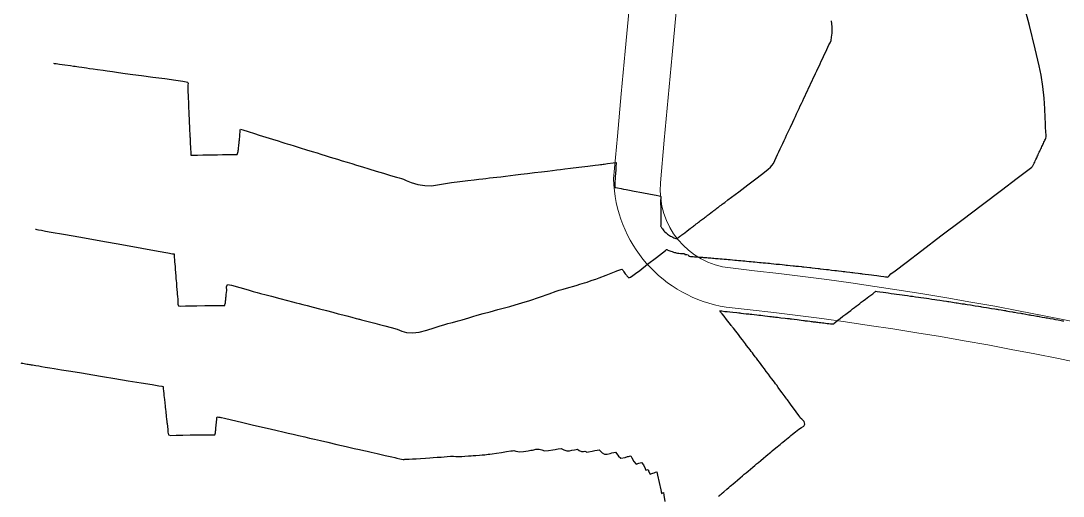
# Model space of a CAD drawing. Header units: millimetres. Extents: x 340454 to 342791, y 6993867 to 6995092.
# Drawn here: x 341714.9 to 341781.3, y 6994612.4 to 6994642.7 of the extents above; entities that cross this region are included whole.
import ezdxf

# ---------------------------------------------------------------- set-up
doc = ezdxf.new("R2010")
doc.units = ezdxf.units.MM
doc.header["$LTSCALE"] = 10
for name, color, linetype in [('T-HM-CURVA_INTERMEDIARIA', 45, 'Continuous'), ('URB-Calçadas', 2, 'Continuous'), ('URB-Quadras', 3, 'Continuous')]:
    doc.layers.add(name, color=color, linetype=linetype)

msp = doc.modelspace()

# ---------------------------------------------------------------- linework, layer by layer
at = {"layer": 'T-HM-CURVA_INTERMEDIARIA', "color": 45, "linetype": 'Continuous', "lineweight": -3, "flags": 128}
for points, elevation in [([(341715.856, 6994629.408), (341715.885, 6994629.403), (341715.95, 6994629.391), (341716.06, 6994629.37), (341716.235, 6994629.338), (341716.495, 6994629.29), (341716.851, 6994629.226), (341717.642, 6994629.085), (341718.742, 6994628.889), (341720.022, 6994628.66), (341721.357, 6994628.422), (341722.616, 6994628.198), (341723.675, 6994628.009), (341724.29, 6994627.899), (341724.574, 6994627.848), (341724.663, 6994627.832), (341724.675, 6994627.829), (341724.676, 6994627.823), (341724.677, 6994627.793), (341724.678, 6994627.771), (341724.687, 6994627.65), (341724.705, 6994627.427), (341724.714, 6994627.301), (341724.722, 6994627.209), (341724.737, 6994627.013), (341724.755, 6994626.79), (341724.763, 6994626.695), (341724.771, 6994626.601), (341724.782, 6994626.462), (341724.797, 6994626.279), (341724.81, 6994626.121), (341724.821, 6994625.994), (341724.83, 6994625.881), (341724.84, 6994625.767), (341724.858, 6994625.561), (341724.872, 6994625.388), (341724.878, 6994625.322), (341724.884, 6994625.256), (341724.894, 6994625.142), (341724.912, 6994624.939), (341724.925, 6994624.784), (341724.922, 6994624.641), (341724.948, 6994624.531), (341725.097, 6994624.514), (341725.394, 6994624.526), (341725.751, 6994624.538), (341726.132, 6994624.541), (341726.633, 6994624.545), (341727.093, 6994624.549), (341727.352, 6994624.551), (341727.553, 6994624.553), (341727.675, 6994624.554), (341727.769, 6994624.555), (341727.839, 6994624.556), (341727.897, 6994624.557), (341727.917, 6994624.607), (341727.93, 6994624.666), (341727.942, 6994624.729), (341727.951, 6994624.792), (341727.959, 6994624.853), (341727.965, 6994624.903), (341727.97, 6994624.951), (341727.976, 6994625.008), (341727.981, 6994625.063), (341727.987, 6994625.12), (341728.001, 6994625.259), (341728.027, 6994625.51), (341728.02, 6994625.736), (341728.066, 6994625.883), (341728.337, 6994625.847), (341728.861, 6994625.704), (341729.401, 6994625.541), (341729.718, 6994625.444), (341729.962, 6994625.38), (341730.104, 6994625.343), (341730.185, 6994625.322), (341730.266, 6994625.3), (341730.453, 6994625.251), (341730.879, 6994625.139), (341731.406, 6994625), (341731.895, 6994624.871), (341732.207, 6994624.789), (341732.446, 6994624.727), (341732.636, 6994624.677), (341732.875, 6994624.615), (341733.153, 6994624.543), (341733.518, 6994624.448), (341733.936, 6994624.34), (341734.372, 6994624.227), (341734.775, 6994624.121), (341735.122, 6994624.031), (341735.419, 6994623.953), (341735.673, 6994623.887), (341735.992, 6994623.805), (341736.259, 6994623.736), (341736.374, 6994623.706), (341736.427, 6994623.693), (341736.481, 6994623.679), (341736.596, 6994623.649), (341736.865, 6994623.579), (341737.187, 6994623.495), (341737.442, 6994623.43), (341737.741, 6994623.353), (341738.09, 6994623.264), (341738.495, 6994623.16), (341738.868, 6994623.042), (341739.168, 6994622.929), (341739.472, 6994622.844), (341739.858, 6994622.811), (341740.275, 6994622.86), (341740.752, 6994622.978), (341741.221, 6994623.124), (341741.61, 6994623.256), (341741.851, 6994623.334), (341742.094, 6994623.398), (341742.298, 6994623.452), (341742.387, 6994623.475), (341742.449, 6994623.495), (341742.54, 6994623.518), (341742.752, 6994623.572), (341743.003, 6994623.641), (341743.221, 6994623.709), (341743.427, 6994623.777), (341743.684, 6994623.857), (341743.965, 6994623.937), (341744.337, 6994624.039), (341744.78, 6994624.159), (341745.272, 6994624.293), (341745.704, 6994624.409), (341746.04, 6994624.496), (341746.376, 6994624.588), (341746.804, 6994624.714), (341747.31, 6994624.877), (341747.93, 6994625.086), (341748.535, 6994625.294), (341748.996, 6994625.454), (341749.183, 6994625.519), (341749.272, 6994625.545), (341749.441, 6994625.594), (341749.787, 6994625.696), (341750.105, 6994625.789), (341750.317, 6994625.851), (341750.489, 6994625.901), (341750.637, 6994625.945), (341750.798, 6994625.99), (341750.957, 6994626.039), (341751.118, 6994626.097), (341751.275, 6994626.158), (341751.362, 6994626.191), (341751.435, 6994626.213), (341751.508, 6994626.235), (341751.722, 6994626.316), (341752.164, 6994626.486), (341752.601, 6994626.653), (341752.801, 6994626.729), (341752.857, 6994626.747), (341752.919, 6994626.769), (341753.031, 6994626.826), (341753.171, 6994626.871), (341753.243, 6994626.784), (341753.288, 6994626.699), (341753.346, 6994626.621), (341753.381, 6994626.575), (341753.418, 6994626.525), (341753.458, 6994626.477), (341753.492, 6994626.437), (341753.528, 6994626.395), (341753.568, 6994626.354), (341753.611, 6994626.321), (341753.665, 6994626.324), (341753.727, 6994626.365), (341753.869, 6994626.462), (341754.037, 6994626.581), (341754.306, 6994626.786), (341754.806, 6994627.171), (341755.37, 6994627.607), (341755.756, 6994627.906), (341755.952, 6994628.056), (341756.017, 6994628.106), (341756.026, 6994628.112), (341756.034, 6994628.11), (341756.067, 6994628.093), (341756.091, 6994628.08), (341756.156, 6994628.053), (341756.219, 6994628.026), (341756.279, 6994628.005), (341756.361, 6994627.977), (341756.446, 6994627.948), (341756.528, 6994627.93), (341756.578, 6994627.918), (341756.632, 6994627.905), (341756.706, 6994627.891), (341756.796, 6994627.875), (341756.894, 6994627.865), (341756.969, 6994627.858), (341757.024, 6994627.861), (341757.09, 6994627.858), (341757.149, 6994627.857), (341757.179, 6994627.798), (341757.241, 6994627.793), (341757.305, 6994627.79), (341757.38, 6994627.784), (341757.418, 6994627.736), (341757.465, 6994627.683), (341757.535, 6994627.675), (341757.613, 6994627.672), (341757.706, 6994627.664), (341757.789, 6994627.658), (341757.844, 6994627.654), (341757.895, 6994627.65), (341757.986, 6994627.643), (341758.055, 6994627.637), (341758.139, 6994627.631), (341758.23, 6994627.623), (341758.31, 6994627.617), (341758.367, 6994627.612), (341758.42, 6994627.608), (341758.507, 6994627.601), (341758.577, 6994627.595), (341758.664, 6994627.588), (341758.755, 6994627.581), (341758.831, 6994627.575), (341758.928, 6994627.567), (341758.978, 6994627.563), (341759.028, 6994627.558), (341759.131, 6994627.55), (341759.291, 6994627.536), (341759.42, 6994627.525), (341759.549, 6994627.514), (341759.686, 6994627.502), (341759.82, 6994627.491), (341759.945, 6994627.48), (341760.07, 6994627.469), (341760.211, 6994627.457), (341760.349, 6994627.444), (341760.47, 6994627.433), (341760.59, 6994627.423), (341760.736, 6994627.409), (341760.878, 6994627.396), (341760.995, 6994627.386), (341761.111, 6994627.375), (341761.262, 6994627.361), (341761.408, 6994627.347), (341761.52, 6994627.337), (341761.631, 6994627.326), (341761.787, 6994627.311), (341761.938, 6994627.297), (341762.045, 6994627.287), (341762.152, 6994627.276), (341762.312, 6994627.26), (341762.468, 6994627.245), (341762.57, 6994627.235), (341762.672, 6994627.225), (341762.838, 6994627.208), (341762.999, 6994627.192), (341763.096, 6994627.182), (341763.192, 6994627.173), (341763.363, 6994627.155), (341763.53, 6994627.138), (341763.621, 6994627.128), (341763.713, 6994627.119), (341763.889, 6994627.1), (341764.061, 6994627.082), (341764.147, 6994627.073), (341764.233, 6994627.064), (341764.415, 6994627.044), (341764.593, 6994627.025), (341764.673, 6994627.017), (341764.753, 6994627.008), (341764.941, 6994626.987), (341765.125, 6994626.967), (341765.199, 6994626.959), (341765.272, 6994626.951), (341765.467, 6994626.929), (341765.658, 6994626.907), (341765.725, 6994626.9), (341765.792, 6994626.892), (341765.993, 6994626.869), (341766.191, 6994626.847), (341766.251, 6994626.84), (341766.312, 6994626.833), (341766.52, 6994626.808), (341766.725, 6994626.784), (341766.778, 6994626.778), (341766.831, 6994626.772), (341766.946, 6994626.758), (341767.146, 6994626.734), (341767.259, 6994626.721), (341767.351, 6994626.71), (341767.469, 6994626.695), (341767.678, 6994626.67), (341767.794, 6994626.656), (341767.87, 6994626.647), (341767.991, 6994626.631), (341768.21, 6994626.604), (341768.33, 6994626.589), (341768.389, 6994626.582), (341768.468, 6994626.572), (341768.649, 6994626.549), (341768.866, 6994626.522), (341769.047, 6994626.499), (341769.205, 6994626.478), (341769.404, 6994626.453), (341769.642, 6994626.422), (341769.84, 6994626.395), (341769.942, 6994626.382), (341770.023, 6994626.366), (341770.1, 6994626.361), (341770.179, 6994626.439), (341770.292, 6994626.559), (341770.561, 6994626.765), (341771.252, 6994627.289), (341772.258, 6994628.052), (341773.474, 6994628.973), (341774.795, 6994629.973), (341776.113, 6994630.97), (341777.323, 6994631.886), (341778.32, 6994632.641), (341778.997, 6994633.153), (341779.249, 6994633.344), (341779.288, 6994633.388), (341779.322, 6994633.43), (341779.361, 6994633.514), (341779.4, 6994633.596), (341779.438, 6994633.678), (341779.476, 6994633.758), (341779.513, 6994633.837), (341779.567, 6994633.953), (341779.621, 6994634.068), (341779.657, 6994634.143), (341779.692, 6994634.218), (341779.727, 6994634.293), (341779.762, 6994634.366), (341779.796, 6994634.439), (341779.83, 6994634.512), (341779.863, 6994634.583), (341779.897, 6994634.654), (341779.93, 6994634.725), (341779.962, 6994634.794), (341779.995, 6994634.863), (341780.027, 6994634.932), (341780.059, 6994635), (341780.09, 6994635.067), (341780.122, 6994635.133), (341780.153, 6994635.199), (341780.162, 6994635.275), (341780.17, 6994635.353), (341780.163, 6994635.439), (341780.156, 6994635.526), (341780.149, 6994635.614), (341780.142, 6994635.703), (341780.135, 6994635.793), (341780.128, 6994635.884), (341780.12, 6994635.977), (341780.117, 6994636.122), (341780.105, 6994636.505), (341780.079, 6994637.065), (341780.033, 6994637.743), (341779.963, 6994638.476), (341779.861, 6994639.205), (341779.732, 6994639.801), (341779.472, 6994640.879), (341779.102, 6994642.35), (341778.648, 6994644.128)], 713), ([(341717.008, 6994639.958), (341717.054, 6994639.952), (341717.172, 6994639.935), (341717.392, 6994639.904), (341717.721, 6994639.857), (341718.087, 6994639.806), (341718.273, 6994639.779), (341718.383, 6994639.764), (341718.493, 6994639.748), (341718.626, 6994639.729), (341718.809, 6994639.703), (341718.948, 6994639.684), (341719.105, 6994639.662), (341719.299, 6994639.634), (341719.533, 6994639.601), (341719.814, 6994639.561), (341720.158, 6994639.513), (341720.422, 6994639.475), (341720.75, 6994639.429), (341721.136, 6994639.374), (341721.575, 6994639.312), (341722.061, 6994639.243), (341722.607, 6994639.171), (341723.323, 6994639.079), (341724.091, 6994638.981), (341724.794, 6994638.886), (341725.231, 6994638.82), (341725.446, 6994638.78), (341725.522, 6994638.76), (341725.537, 6994638.752), (341725.554, 6994638.728), (341725.568, 6994638.676), (341725.562, 6994638.584), (341725.549, 6994638.439), (341725.556, 6994638.262), (341725.563, 6994638.069), (341725.567, 6994637.975), (341725.57, 6994637.898), (341725.578, 6994637.709), (341725.586, 6994637.511), (341725.588, 6994637.449), (341725.591, 6994637.388), (341725.598, 6994637.225), (341725.605, 6994637.048), (341725.609, 6994636.963), (341725.613, 6994636.878), (341725.619, 6994636.742), (341725.626, 6994636.586), (341725.631, 6994636.477), (341725.636, 6994636.368), (341725.641, 6994636.252), (341725.647, 6994636.126), (341725.654, 6994635.981), (341725.659, 6994635.857), (341725.664, 6994635.762), (341725.668, 6994635.667), (341725.677, 6994635.498), (341725.684, 6994635.347), (341725.687, 6994635.279), (341725.691, 6994635.211), (341725.698, 6994635.077), (341725.71, 6994634.837), (341725.72, 6994634.639), (341725.73, 6994634.446), (341725.735, 6994634.357), (341725.738, 6994634.302), (341725.733, 6994634.215), (341725.748, 6994634.113), (341725.88, 6994634.105), (341726.164, 6994634.115), (341726.504, 6994634.127), (341726.787, 6994634.132), (341727.111, 6994634.137), (341727.447, 6994634.143), (341727.761, 6994634.149), (341728.163, 6994634.156), (341728.5, 6994634.163), (341728.643, 6994634.165), (341728.694, 6994634.162), (341728.719, 6994634.217), (341728.734, 6994634.279), (341728.746, 6994634.341), (341728.758, 6994634.415), (341728.767, 6994634.482), (341728.777, 6994634.567), (341728.795, 6994634.738), (341728.815, 6994634.923), (341728.823, 6994634.996), (341728.83, 6994635.069), (341728.84, 6994635.161), (341728.853, 6994635.276), (341728.871, 6994635.443), (341728.884, 6994635.571), (341728.89, 6994635.629), (341728.893, 6994635.697), (341728.905, 6994635.768), (341729.053, 6994635.727), (341729.386, 6994635.619), (341729.784, 6994635.491), (341730.095, 6994635.394), (341730.506, 6994635.265), (341730.938, 6994635.131), (341731.31, 6994635.015), (341731.542, 6994634.942), (341731.724, 6994634.885), (341731.869, 6994634.841), (341732.052, 6994634.784), (341732.311, 6994634.704), (341732.69, 6994634.586), (341733.101, 6994634.459), (341733.455, 6994634.35), (341733.774, 6994634.252), (341734.026, 6994634.175), (341734.345, 6994634.077), (341734.609, 6994633.996), (341734.839, 6994633.925), (341735.082, 6994633.851), (341735.383, 6994633.759), (341735.697, 6994633.663), (341735.982, 6994633.576), (341736.288, 6994633.483), (341736.663, 6994633.369), (341737.066, 6994633.248), (341737.539, 6994633.105), (341738.005, 6994632.965), (341738.384, 6994632.85), (341738.601, 6994632.785), (341738.832, 6994632.715), (341739.007, 6994632.662), (341739.143, 6994632.62), (341739.28, 6994632.579), (341739.45, 6994632.51), (341739.767, 6994632.385), (341740.18, 6994632.256), (341740.636, 6994632.175), (341741.053, 6994632.171), (341741.429, 6994632.22), (341741.83, 6994632.297), (341742.324, 6994632.373), (341742.87, 6994632.437), (341743.364, 6994632.496), (341743.774, 6994632.546), (341744.069, 6994632.581), (341744.315, 6994632.61), (341744.509, 6994632.632), (341744.755, 6994632.661), (341744.978, 6994632.687), (341745.207, 6994632.715), (341745.464, 6994632.745), (341745.769, 6994632.782), (341746.09, 6994632.82), (341746.402, 6994632.858), (341746.746, 6994632.9), (341747.16, 6994632.95), (341747.619, 6994633.005), (341748.053, 6994633.057), (341748.437, 6994633.104), (341748.747, 6994633.141), (341749.031, 6994633.176), (341749.257, 6994633.204), (341749.541, 6994633.239), (341749.893, 6994633.282), (341750.427, 6994633.347), (341751, 6994633.417), (341751.465, 6994633.474), (341751.678, 6994633.501), (341751.801, 6994633.516), (341751.897, 6994633.528), (341751.971, 6994633.537), (341752.044, 6994633.546), (341752.251, 6994633.578), (341752.608, 6994633.627), (341752.811, 6994633.642), (341752.814, 6994633.546), (341752.797, 6994633.448), (341752.792, 6994633.378), (341752.788, 6994633.308), (341752.779, 6994633.18), (341752.763, 6994632.954), (341752.75, 6994632.762), (341752.736, 6994632.569), (341752.73, 6994632.476), (341752.725, 6994632.4), (341752.722, 6994632.331), (341752.72, 6994632.237), (341752.721, 6994632.174), (341752.723, 6994632.123), (341752.733, 6994632.067), (341752.782, 6994632.05), (341752.895, 6994632.028), (341753.118, 6994631.986), (341753.271, 6994631.956), (341753.444, 6994631.923), (341753.657, 6994631.882), (341753.951, 6994631.829), (341754.445, 6994631.741), (341754.99, 6994631.642), (341755.362, 6994631.57), (341755.554, 6994631.528), (341755.621, 6994631.508), (341755.634, 6994631.501), (341755.643, 6994631.485), (341755.652, 6994631.443), (341755.646, 6994631.364), (341755.636, 6994631.258), (341755.639, 6994631.025), (341755.641, 6994630.837), (341755.642, 6994630.773), (341755.642, 6994630.716), (341755.643, 6994630.624), (341755.645, 6994630.5), (341755.646, 6994630.364), (341755.647, 6994630.284), (341755.648, 6994630.22), (341755.649, 6994630.148), (341755.65, 6994630.087), (341755.651, 6994630.014), (341755.652, 6994629.917), (341755.654, 6994629.809), (341755.655, 6994629.724), (341755.643, 6994629.645), (341755.634, 6994629.592), (341755.662, 6994629.545), (341755.716, 6994629.469), (341755.748, 6994629.421), (341755.791, 6994629.37), (341755.848, 6994629.304), (341755.913, 6994629.237), (341755.987, 6994629.165), (341756.067, 6994629.099), (341756.129, 6994629.051), (341756.203, 6994629.001), (341756.266, 6994628.963), (341756.324, 6994628.931), (341756.369, 6994628.91), (341756.414, 6994628.888), (341756.481, 6994628.861), (341756.55, 6994628.838), (341756.608, 6994628.821), (341756.671, 6994628.806), (341756.737, 6994628.856), (341756.794, 6994628.898), (341756.846, 6994628.938), (341756.894, 6994628.975), (341756.939, 6994629.009), (341756.98, 6994629.04), (341757.051, 6994629.093), (341757.113, 6994629.14), (341757.168, 6994629.182), (341757.333, 6994629.307), (341757.507, 6994629.439), (341757.562, 6994629.481), (341757.609, 6994629.516), (341757.67, 6994629.563), (341757.724, 6994629.604), (341757.778, 6994629.644), (341757.838, 6994629.689), (341757.9, 6994629.737), (341757.979, 6994629.796), (341758.043, 6994629.845), (341758.108, 6994629.894), (341758.179, 6994629.948), (341758.248, 6994630), (341758.311, 6994630.048), (341758.37, 6994630.093), (341758.426, 6994630.135), (341758.478, 6994630.174), (341758.526, 6994630.211), (341758.573, 6994630.246), (341758.616, 6994630.279), (341758.657, 6994630.31), (341758.733, 6994630.368), (341758.835, 6994630.445), (341758.939, 6994630.523), (341758.979, 6994630.554), (341759.019, 6994630.584), (341759.091, 6994630.639), (341759.157, 6994630.689), (341759.218, 6994630.735), (341759.273, 6994630.777), (341759.324, 6994630.815), (341759.37, 6994630.85), (341759.413, 6994630.883), (341759.49, 6994630.941), (341759.556, 6994630.991), (341759.613, 6994631.034), (341759.716, 6994631.112), (341759.916, 6994631.264), (341760.142, 6994631.433), (341760.607, 6994631.781), (341761.193, 6994632.221), (341761.782, 6994632.664), (341762.253, 6994633.024), (341762.49, 6994633.214), (341762.622, 6994633.344), (341762.719, 6994633.459), (341762.81, 6994633.591), (341762.906, 6994633.772), (341762.985, 6994633.962), (341763.071, 6994634.145), (341763.156, 6994634.327), (341763.241, 6994634.508), (341763.325, 6994634.687), (341763.409, 6994634.865), (341763.491, 6994635.041), (341763.573, 6994635.215), (341763.655, 6994635.39), (341763.751, 6994635.594), (341763.896, 6994635.903), (341764.041, 6994636.211), (341764.135, 6994636.411), (341764.214, 6994636.579), (341764.292, 6994636.746), (341764.37, 6994636.912), (341764.447, 6994637.077), (341764.525, 6994637.242), (341764.602, 6994637.406), (341764.678, 6994637.569), (341764.755, 6994637.731), (341764.831, 6994637.893), (341764.906, 6994638.054), (341764.981, 6994638.214), (341765.056, 6994638.373), (341765.131, 6994638.532), (341765.205, 6994638.69), (341765.279, 6994638.847), (341765.352, 6994639.004), (341765.425, 6994639.16), (341765.498, 6994639.315), (341765.571, 6994639.469), (341765.643, 6994639.623), (341765.715, 6994639.776), (341765.786, 6994639.928), (341765.857, 6994640.08), (341765.928, 6994640.23), (341765.999, 6994640.381), (341766.069, 6994640.53), (341766.139, 6994640.679), (341766.208, 6994640.827), (341766.278, 6994640.975), (341766.346, 6994641.121), (341766.423, 6994641.264), (341766.483, 6994641.412), (341766.519, 6994641.609), (341766.548, 6994641.869), (341766.561, 6994642.091), (341766.552, 6994642.281), (341766.531, 6994642.471), (341766.515, 6994642.663)], 714), ([(341759.322, 6994612.42), (341759.376, 6994612.466), (341759.431, 6994612.512), (341759.492, 6994612.563), (341759.558, 6994612.619), (341759.667, 6994612.714), (341759.85, 6994612.872), (341759.976, 6994612.981), (341760.065, 6994613.056), (341760.153, 6994613.13), (341760.243, 6994613.206), (341760.378, 6994613.323), (341760.524, 6994613.449), (341760.698, 6994613.599), (341760.839, 6994613.72), (341760.956, 6994613.818), (341761.074, 6994613.916), (341761.203, 6994614.022), (341761.351, 6994614.146), (341761.499, 6994614.271), (341761.627, 6994614.381), (341761.743, 6994614.481), (341761.861, 6994614.58), (341762.004, 6994614.699), (341762.181, 6994614.845), (341762.33, 6994614.967), (341762.467, 6994615.08), (341762.559, 6994615.155), (341762.648, 6994615.231), (341762.738, 6994615.307), (341762.868, 6994615.413), (341763.054, 6994615.566), (341763.166, 6994615.657), (341763.235, 6994615.715), (341763.298, 6994615.768), (341763.353, 6994615.815), (341763.409, 6994615.862), (341763.534, 6994615.963), (341763.743, 6994616.133), (341763.859, 6994616.227), (341763.93, 6994616.286), (341764.022, 6994616.361), (341764.218, 6994616.52), (341764.423, 6994616.685), (341764.601, 6994616.799), (341764.75, 6994616.889), (341764.823, 6994617.008), (341764.761, 6994617.174), (341764.625, 6994617.324), (341764.546, 6994617.394), (341764.495, 6994617.463), (341764.422, 6994617.563), (341764.264, 6994617.781), (341764.095, 6994618.016), (341763.944, 6994618.224), (341763.817, 6994618.398), (341763.755, 6994618.484), (341763.71, 6994618.544), (341763.665, 6994618.604), (341763.614, 6994618.672), (341763.559, 6994618.746), (341763.49, 6994618.839), (341763.366, 6994619.009), (341763.232, 6994619.193), (341763.118, 6994619.349), (341763.023, 6994619.478), (341762.955, 6994619.572), (341762.876, 6994619.676), (341762.797, 6994619.78), (341762.712, 6994619.892), (341762.611, 6994620.024), (341762.494, 6994620.183), (341762.359, 6994620.366), (341762.245, 6994620.516), (341762.134, 6994620.662), (341762.026, 6994620.807), (341761.919, 6994620.952), (341761.823, 6994621.078), (341761.732, 6994621.196), (341761.653, 6994621.299), (341761.557, 6994621.427), (341761.476, 6994621.536), (341761.401, 6994621.637), (341761.326, 6994621.738), (341761.234, 6994621.858), (341761.11, 6994622.018), (341761.031, 6994622.12), (341760.972, 6994622.199), (341760.913, 6994622.277), (341760.846, 6994622.364), (341760.727, 6994622.518), (341760.583, 6994622.703), (341760.419, 6994622.914), (341760.266, 6994623.11), (341760.194, 6994623.203), (341760.162, 6994623.245), (341760.132, 6994623.285), (341760.08, 6994623.355), (341760, 6994623.457), (341759.835, 6994623.667), (341759.679, 6994623.866), (341759.549, 6994624.013), (341759.438, 6994624.133), (341759.407, 6994624.212), (341759.524, 6994624.221), (341759.713, 6994624.181), (341759.863, 6994624.165), (341760.042, 6994624.146), (341760.225, 6994624.127), (341760.482, 6994624.099), (341760.621, 6994624.084), (341760.679, 6994624.078), (341760.737, 6994624.072), (341760.906, 6994624.053), (341761.088, 6994624.033), (341761.169, 6994624.024), (341761.249, 6994624.015), (341761.341, 6994624.005), (341761.445, 6994623.993), (341761.589, 6994623.977), (341761.761, 6994623.958), (341761.894, 6994623.943), (341762.021, 6994623.928), (341762.147, 6994623.914), (341762.273, 6994623.899), (341762.436, 6994623.88), (341762.578, 6994623.863), (341762.688, 6994623.851), (341762.784, 6994623.839), (341762.87, 6994623.829), (341762.955, 6994623.819), (341763.083, 6994623.804), (341763.296, 6994623.778), (341763.555, 6994623.747), (341763.709, 6994623.728), (341763.807, 6994623.716), (341763.888, 6994623.706), (341763.963, 6994623.697), (341764.128, 6994623.676), (341764.318, 6994623.653), (341764.584, 6994623.619), (341764.725, 6994623.601), (341764.777, 6994623.595), (341764.829, 6994623.588), (341764.977, 6994623.569), (341765.123, 6994623.551), (341765.215, 6994623.54), (341765.274, 6994623.532), (341765.34, 6994623.524), (341765.416, 6994623.515), (341765.496, 6994623.505), (341765.566, 6994623.496), (341765.637, 6994623.488), (341765.726, 6994623.477), (341765.832, 6994623.464), (341765.942, 6994623.452), (341766.024, 6994623.442), (341766.122, 6994623.431), (341766.225, 6994623.419), (341766.351, 6994623.406), (341766.455, 6994623.396), (341766.53, 6994623.389), (341766.59, 6994623.385), (341766.653, 6994623.384), (341766.68, 6994623.435), (341766.763, 6994623.499), (341766.914, 6994623.615), (341767.059, 6994623.727), (341767.24, 6994623.867), (341767.349, 6994623.951), (341767.424, 6994624.008), (341767.499, 6994624.065), (341767.597, 6994624.139), (341767.735, 6994624.245), (341767.849, 6994624.332), (341767.979, 6994624.431), (341768.087, 6994624.514), (341768.199, 6994624.6), (341768.311, 6994624.685), (341768.408, 6994624.758), (341768.529, 6994624.85), (341768.677, 6994624.961), (341768.896, 6994625.126), (341769.135, 6994625.305), (341769.252, 6994625.394), (341769.292, 6994625.425), (341769.332, 6994625.454), (341769.412, 6994625.445), (341769.586, 6994625.422), (341769.794, 6994625.393), (341769.968, 6994625.37), (341770.121, 6994625.35), (341770.311, 6994625.324), (341770.495, 6994625.299), (341770.642, 6994625.279), (341770.827, 6994625.254), (341771.012, 6994625.229), (341771.158, 6994625.208), (341771.343, 6994625.183), (341771.528, 6994625.157), (341771.674, 6994625.136), (341771.859, 6994625.11), (341772.043, 6994625.084), (341772.19, 6994625.063), (341772.375, 6994625.037), (341772.559, 6994625.01), (341772.706, 6994624.989), (341772.89, 6994624.962), (341773.075, 6994624.935), (341773.221, 6994624.913), (341773.406, 6994624.886), (341773.64, 6994624.851), (341773.836, 6994624.821), (341773.921, 6994624.808), (341773.976, 6994624.8), (341774.096, 6994624.782), (341774.315, 6994624.748), (341774.436, 6994624.73), (341774.498, 6994624.72), (341774.616, 6994624.702), (341774.832, 6994624.669), (341774.951, 6994624.65), (341775.02, 6994624.639), (341775.137, 6994624.621), (341775.348, 6994624.588), (341775.466, 6994624.569), (341775.543, 6994624.557), (341775.658, 6994624.539), (341775.865, 6994624.506), (341775.981, 6994624.487), (341776.065, 6994624.474), (341776.178, 6994624.455), (341776.381, 6994624.423), (341776.495, 6994624.404), (341776.588, 6994624.389), (341776.699, 6994624.371), (341776.897, 6994624.338), (341777.01, 6994624.32), (341777.06, 6994624.311), (341777.11, 6994624.303), (341777.316, 6994624.269), (341777.524, 6994624.234), (341777.578, 6994624.225), (341777.633, 6994624.216), (341777.834, 6994624.182), (341778.038, 6994624.147), (341778.097, 6994624.137), (341778.156, 6994624.127), (341778.353, 6994624.093), (341778.552, 6994624.059), (341778.615, 6994624.048), (341778.679, 6994624.037), (341778.871, 6994624.004), (341779.065, 6994623.97), (341779.134, 6994623.958), (341779.202, 6994623.946), (341779.389, 6994623.913), (341779.579, 6994623.88), (341779.652, 6994623.867), (341779.725, 6994623.854), (341779.907, 6994623.821), (341780.092, 6994623.788), (341780.17, 6994623.774), (341780.249, 6994623.76), (341780.425, 6994623.728), (341780.605, 6994623.695), (341780.689, 6994623.68), (341780.772, 6994623.665), (341780.943, 6994623.634), (341781.118, 6994623.602), (341781.207, 6994623.585), (341781.296, 6994623.568)], 712), ([(341714.927, 6994620.898), (341714.96, 6994620.893), (341715.053, 6994620.878), (341715.213, 6994620.851), (341715.332, 6994620.831), (341715.391, 6994620.822), (341715.472, 6994620.808), (341715.526, 6994620.799), (341715.587, 6994620.789), (341715.667, 6994620.776), (341715.765, 6994620.76), (341715.888, 6994620.739), (341716.077, 6994620.708), (341716.245, 6994620.68), (341716.479, 6994620.642), (341716.762, 6994620.595), (341717.047, 6994620.547), (341717.508, 6994620.471), (341718.1, 6994620.373), (341718.779, 6994620.261), (341719.502, 6994620.141), (341720.131, 6994620.038), (341720.917, 6994619.91), (341721.766, 6994619.771), (341722.588, 6994619.636), (341723.29, 6994619.521), (341723.704, 6994619.451), (341723.898, 6994619.417), (341723.961, 6994619.405), (341723.97, 6994619.402), (341723.974, 6994619.395), (341723.98, 6994619.369), (341723.983, 6994619.315), (341723.986, 6994619.256), (341723.999, 6994619.132), (341724.022, 6994618.929), (341724.034, 6994618.815), (341724.044, 6994618.721), (341724.063, 6994618.557), (341724.083, 6994618.375), (341724.092, 6994618.292), (341724.101, 6994618.209), (341724.115, 6994618.086), (341724.133, 6994617.935), (341724.147, 6994617.808), (341724.16, 6994617.697), (341724.171, 6994617.596), (341724.183, 6994617.495), (341724.202, 6994617.328), (341724.219, 6994617.185), (341724.226, 6994617.121), (341724.234, 6994617.057), (341724.257, 6994616.858), (341724.279, 6994616.673), (341724.285, 6994616.62), (341724.277, 6994616.491), (341724.321, 6994616.32), (341724.479, 6994616.295), (341724.808, 6994616.3), (341725.239, 6994616.316), (341725.705, 6994616.326), (341726.199, 6994616.328), (341726.686, 6994616.33), (341727.059, 6994616.331), (341727.209, 6994616.332), (341727.265, 6994616.332), (341727.288, 6994616.382), (341727.304, 6994616.452), (341727.314, 6994616.507), (341727.323, 6994616.572), (341727.33, 6994616.636), (341727.341, 6994616.746), (341727.362, 6994616.954), (341727.379, 6994617.131), (341727.398, 6994617.319), (341727.407, 6994617.409), (341727.413, 6994617.469), (341727.498, 6994617.46), (341727.593, 6994617.448), (341727.649, 6994617.435), (341727.704, 6994617.422), (341727.884, 6994617.38), (341728.337, 6994617.274), (341728.96, 6994617.129), (341729.648, 6994616.969), (341730.296, 6994616.818), (341730.802, 6994616.7), (341731.235, 6994616.599), (341731.6, 6994616.514), (341731.928, 6994616.439), (341732.25, 6994616.364), (341732.599, 6994616.283), (341732.994, 6994616.192), (341733.301, 6994616.121), (341733.608, 6994616.051), (341734.002, 6994615.961), (341734.466, 6994615.854), (341735.044, 6994615.722), (341735.637, 6994615.587), (341736.146, 6994615.47), (341736.472, 6994615.396), (341736.743, 6994615.333), (341736.958, 6994615.284), (341737.228, 6994615.222), (341737.602, 6994615.137), (341738.099, 6994615.024), (341738.537, 6994614.924), (341738.734, 6994614.879), (341738.796, 6994614.865), (341738.857, 6994614.851), (341739.053, 6994614.806), (341739.247, 6994614.763), (341739.308, 6994614.766), (341739.369, 6994614.772), (341739.454, 6994614.776), (341739.63, 6994614.786), (341739.841, 6994614.798), (341740.081, 6994614.813), (341740.368, 6994614.831), (341740.683, 6994614.851), (341740.953, 6994614.868), (341741.169, 6994614.883), (341741.411, 6994614.899), (341741.662, 6994614.917), (341741.866, 6994614.932), (341742.047, 6994614.945), (341742.277, 6994614.966), (341742.447, 6994614.975), (341742.603, 6994614.958), (341742.716, 6994614.942), (341742.8, 6994614.946), (341742.885, 6994614.953), (341742.992, 6994614.959), (341743.189, 6994614.972), (341743.408, 6994614.987), (341743.579, 6994614.999), (341743.716, 6994615.009), (341743.873, 6994615.02), (341744.111, 6994615.038), (341744.288, 6994615.052), (341744.443, 6994615.064), (341744.565, 6994615.075), (341744.671, 6994615.091), (341744.776, 6994615.108), (341744.926, 6994615.128), (341745.2, 6994615.166), (341745.518, 6994615.211), (341745.835, 6994615.259), (341746.101, 6994615.301), (341746.217, 6994615.32), (341746.303, 6994615.332), (341746.429, 6994615.289), (341746.672, 6994615.24), (341746.922, 6994615.263), (341747.219, 6994615.317), (341747.387, 6994615.35), (341747.477, 6994615.363), (341747.566, 6994615.377), (341747.694, 6994615.408), (341747.898, 6994615.425), (341748.068, 6994615.365), (341748.248, 6994615.304), (341748.494, 6994615.323), (341748.786, 6994615.376), (341748.933, 6994615.406), (341749.018, 6994615.419), (341749.128, 6994615.448), (341749.318, 6994615.463), (341749.481, 6994615.383), (341749.661, 6994615.302), (341749.835, 6994615.314), (341749.987, 6994615.354), (341750.166, 6994615.381), (341750.27, 6994615.397), (341750.352, 6994615.41), (341750.464, 6994615.337), (341750.612, 6994615.259), (341750.733, 6994615.273), (341750.822, 6994615.293), (341750.868, 6994615.264), (341750.914, 6994615.235), (341751.042, 6994615.254), (341751.28, 6994615.295), (341751.459, 6994615.326), (341751.592, 6994615.36), (341751.718, 6994615.367), (341751.804, 6994615.297), (341751.911, 6994615.179), (341752.056, 6994615.094), (341752.24, 6994615.095), (341752.418, 6994615.144), (341752.536, 6994615.182), (341752.655, 6994615.215), (341752.766, 6994615.224), (341752.847, 6994615.13), (341752.962, 6994614.968), (341753.107, 6994614.855), (341753.372, 6994614.881), (341753.525, 6994614.944), (341753.599, 6994614.96), (341753.662, 6994614.978), (341753.733, 6994614.988), (341753.804, 6994614.861), (341753.938, 6994614.624), (341754.078, 6994614.47), (341754.257, 6994614.518), (341754.43, 6994614.563), (341754.547, 6994614.414), (341754.644, 6994614.191), (341754.688, 6994614.074), (341754.776, 6994614.101), (341754.834, 6994614.119), (341754.894, 6994613.974), (341754.961, 6994613.826), (341755.013, 6994613.841), (341755.069, 6994613.864), (341755.144, 6994613.89), (341755.232, 6994613.92), (341755.314, 6994613.955), (341755.387, 6994613.973), (341755.442, 6994613.755), (341755.545, 6994613.288), (341755.647, 6994612.822), (341755.699, 6994612.607), (341755.76, 6994612.638), (341755.821, 6994612.668), (341755.851, 6994612.487), (341755.904, 6994612.092)], 712)]:
    msp.add_lwpolyline(points, dxfattribs=dict(at, elevation=elevation))
at = {"layer": 'URB-Calçadas', "lineweight": 0}
msp.add_lwpolyline([(341844.741, 6994794.916, 0.038294), (341816.855, 6994620.601, -0.531009), (341807.502, 6994614.061, 0.053956), (341759.812, 6994624.452, -0.363364), (341752.642, 6994632.609, -0.035625), (341780.079, 6994803.934)], format="xyb", dxfattribs=at)
at = {"layer": 'URB-Quadras', "color": 252, "lineweight": 0}
msp.add_lwpolyline([(341842.796, 6994795.382, 0.038294), (341814.861, 6994620.765, -0.486467), (341808.294, 6994616.432, 0.053956), (341760.078, 6994626.938, -0.408618), (341755.63, 6994632.347, -0.03592), (341783.328, 6994804.647)], format="xyb", close=True, dxfattribs=at)

doc.saveas('drawing.dxf')
